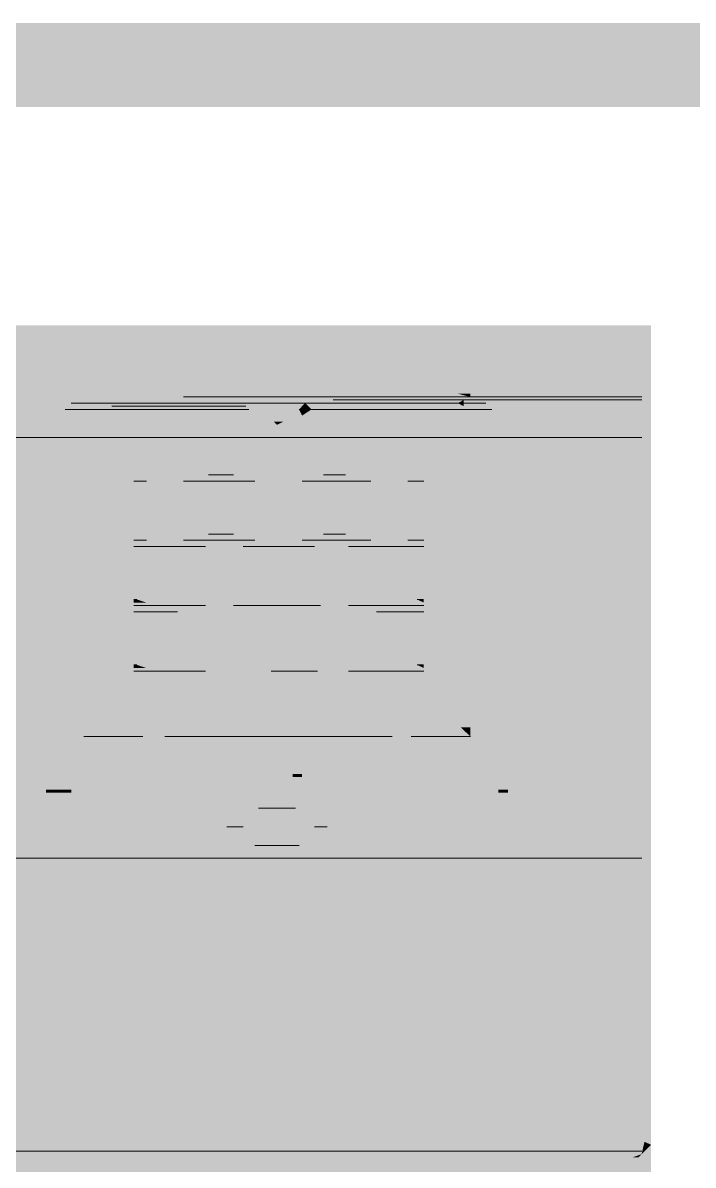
# Model space of a CAD drawing. Header units: inches. Extents: x 0.9 to 46, y 0.8 to 32.4.
# Drawn here: x 44.215 to 44.573, y 9.227 to 9.838 of the extents above; entities that cross this region are included whole.
import ezdxf

# ---------------------------------------------------------------- set-up
doc = ezdxf.new("R2010")
doc.units = ezdxf.units.IN
doc.header["$MEASUREMENT"] = 0
doc.layers.add('PDF_Geometry', color=7, linetype='Continuous')
doc.layers.add('PDF_Solid Fills', color=7, linetype='Continuous')

msp = doc.modelspace()

# ---------------------------------------------------------------- linework, layer by layer
at = {"layer": 'PDF_Geometry', "lineweight": 9}
for points in [[(44.24268, 9.63482), (44.24077, 9.63482), (44.30267, 9.63482)], [(44.24268, 9.63482), (44.31415, 9.63482), (44.30267, 9.63482)], [(44.25768, 9.63482), (44.29086, 9.63482)], [(44.25768, 9.63482), (44.29405, 9.63482), (44.29086, 9.63482)], [(44.26247, 9.63316), (44.28097, 9.63316)], [(44.26247, 9.63316), (44.28576, 9.63316), (44.28097, 9.63316)], [(44.26597, 9.63316), (44.27905, 9.63316)], [(44.26597, 9.63316), (44.28097, 9.63316), (44.27905, 9.63316)], [(44.28576, 9.63316), (44.27905, 9.63316), (44.33425, 9.63316)], [(44.28576, 9.63316), (44.33425, 9.63316)], [(44.29245, 9.63482), (44.29086, 9.63482), (44.32915, 9.63482)], [(44.29245, 9.63482), (44.32912, 9.63482)], [(44.30586, 9.63814), (44.30075, 9.63814), (44.32085, 9.63814)], [(44.30586, 9.63814), (44.32085, 9.63814)], [(44.31255, 9.63814), (44.54579, 9.63814)], [(44.31255, 9.63814), (44.54588, 9.63814)], [(44.31415, 9.63482), (44.33744, 9.63482)], [(44.31415, 9.63482), (44.33744, 9.63482)], [(44.31575, 9.63814), (44.38594, 9.63814)], [(44.31575, 9.63814), (44.39264, 9.63814), (44.38594, 9.63814)], [(44.32915, 9.63482), (44.36915, 9.63482)], [(44.32915, 9.63482), (44.37254, 9.63482), (44.36935, 9.63482)], [(44.36743, 9.63482), (44.36584, 9.63482), (44.38243, 9.63482)], [(44.36743, 9.63482), (44.38753, 9.63482), (44.38243, 9.63482)], [(44.36935, 9.63482), (44.41434, 9.63482)], [(44.36935, 9.63482), (44.41434, 9.63482)], [(44.38434, 9.63648), (44.38083, 9.63648), (44.40412, 9.63648)], [(44.38434, 9.63648), (44.40412, 9.63648)], [(44.39264, 9.63814), (44.38594, 9.63814), (44.39934, 9.63814)], [(44.38753, 9.63482), (44.46251, 9.63482)], [(44.38753, 9.63482), (44.46251, 9.63482)], [(44.40253, 9.63648), (44.54579, 9.63648)], [(44.40253, 9.63648), (44.54586, 9.63648)], [(44.40923, 9.63482), (44.44433, 9.63482)], [(44.40923, 9.63482), (44.44752, 9.63482), (44.44433, 9.63482)], [(44.23917, 9.63147), (44.23758, 9.63147), (44.25257, 9.63147)], [(44.23917, 9.63147), (44.25576, 9.63147), (44.25257, 9.63147)], [(44.24428, 9.63147), (44.24268, 9.63147), (44.27076, 9.63147)], [(44.24428, 9.63147), (44.27076, 9.63147)], [(44.25576, 9.63147), (44.28926, 9.63147)], [(44.25576, 9.63147), (44.29405, 9.63147), (44.28926, 9.63147)], [(44.26916, 9.63147), (44.27586, 9.63147), (44.27076, 9.63147)], [(44.27586, 9.63147), (44.27076, 9.63147), (44.33585, 9.63147)], [(44.27586, 9.63147), (44.33586, 9.63147)], [(44.36584, 9.63147), (44.36265, 9.63147), (44.46092, 9.63147)], [(44.36584, 9.63147), (44.46092, 9.63147)], [(44.40764, 9.63147), (44.44241, 9.63147)], [(44.40764, 9.63147), (44.44752, 9.63147), (44.44241, 9.63147)], [(44.44752, 9.63147), (44.4657, 9.63147)], [(44.44752, 9.63147), (44.4657, 9.63147)], [(44.20759, 9.61651), (44.49592, 9.61651)], [(44.20759, 9.61651), (44.49601, 9.61651)], [(44.47432, 9.61651), (44.54579, 9.61651)], [(44.47432, 9.61651), (44.54598, 9.61651)], [(44.32085, 9.5965), (44.31415, 9.5965), (44.32755, 9.5965)], [(44.38243, 9.5965), (44.37573, 9.5965), (44.38753, 9.5965)], [(44.27427, 9.59315), (44.28094, 9.59315)], [(44.27427, 9.59315), (44.28097, 9.59315)], [(44.30586, 9.59315), (44.30075, 9.59315), (44.33904, 9.59315)], [(44.30586, 9.59315), (44.33904, 9.59315)], [(44.36743, 9.59315), (44.36424, 9.59315), (44.40093, 9.59315)], [(44.36743, 9.59315), (44.40093, 9.59315)], [(44.42582, 9.59315), (44.42072, 9.59315), (44.42933, 9.59315)], [(44.42582, 9.59315), (44.42916, 9.59315)], [(44.27427, 9.5615), (44.28094, 9.5615)], [(44.27427, 9.5615), (44.28097, 9.5615)], [(44.30586, 9.5615), (44.30075, 9.5615), (44.33904, 9.5615)], [(44.30586, 9.5615), (44.33904, 9.5615)], [(44.32085, 9.56482), (44.31415, 9.56482), (44.32755, 9.56482)], [(44.36743, 9.5615), (44.36424, 9.5615), (44.40093, 9.5615)], [(44.36743, 9.5615), (44.40093, 9.5615)], [(44.38243, 9.56482), (44.37573, 9.56482), (44.38753, 9.56482)], [(44.42582, 9.5615), (44.42072, 9.5615), (44.42933, 9.5615)], [(44.42582, 9.5615), (44.42916, 9.5615)], [(44.27427, 9.55815), (44.30761, 9.55815)], [(44.27427, 9.55815), (44.31255, 9.55815), (44.30745, 9.55815)], [(44.33266, 9.55815), (44.34765, 9.55815)], [(44.33266, 9.55815), (44.34765, 9.55815)], [(44.34765, 9.55815), (44.35599, 9.55815)], [(44.34765, 9.55815), (44.35599, 9.55815)], [(44.35754, 9.55815), (44.35595, 9.55815), (44.36584, 9.55815)], [(44.35754, 9.55815), (44.37094, 9.55815), (44.36584, 9.55815)], [(44.38913, 9.55815), (44.42933, 9.55815)], [(44.38913, 9.55815), (44.42914, 9.55815)], [(44.27427, 9.52982), (44.27594, 9.52982)], [(44.42582, 9.52982), (44.42916, 9.52982)], [(44.27427, 9.5265), (44.30761, 9.5265)], [(44.27427, 9.5265), (44.31255, 9.5265), (44.30745, 9.5265)], [(44.27427, 9.52315), (44.29086, 9.52315)], [(44.27427, 9.52315), (44.29756, 9.52315), (44.29086, 9.52315)], [(44.32755, 9.5265), (44.34765, 9.5265)], [(44.32755, 9.5265), (44.34765, 9.5265)], [(44.34765, 9.5265), (44.35599, 9.5265)], [(44.34765, 9.5265), (44.35599, 9.5265)], [(44.35754, 9.5265), (44.35595, 9.5265), (44.37094, 9.5265)], [(44.35754, 9.5265), (44.37414, 9.5265), (44.37094, 9.5265)], [(44.38913, 9.5265), (44.42933, 9.5265)], [(44.38913, 9.5265), (44.42914, 9.5265)], [(44.40412, 9.52315), (44.41753, 9.52315)], [(44.40412, 9.52315), (44.42933, 9.52315), (44.41753, 9.52315)], [(44.27427, 9.49482), (44.27594, 9.49482)], [(44.42582, 9.49482), (44.42916, 9.49482)], [(44.27427, 9.4915), (44.30761, 9.4915)], [(44.27427, 9.4915), (44.31255, 9.4915), (44.30745, 9.4915)], [(44.34765, 9.4915), (44.35599, 9.4915)], [(44.34765, 9.4915), (44.35599, 9.4915)], [(44.35754, 9.4915), (44.35595, 9.4915), (44.36584, 9.4915)], [(44.35754, 9.4915), (44.37254, 9.4915), (44.36584, 9.4915)], [(44.38913, 9.4915), (44.42933, 9.4915)], [(44.38913, 9.4915), (44.42914, 9.4915)], [(44.24747, 9.4565), (44.27913, 9.4565)], [(44.24747, 9.4565), (44.27905, 9.4565)], [(44.29405, 9.4565), (44.29086, 9.4565), (44.31575, 9.4565)], [(44.29405, 9.4565), (44.32596, 9.4565), (44.31575, 9.4565)], [(44.32596, 9.4565), (44.37094, 9.4565)], [(44.32596, 9.4565), (44.37764, 9.4565), (44.37094, 9.4565)], [(44.37764, 9.4565), (44.41242, 9.4565)], [(44.37764, 9.4565), (44.41242, 9.4565)], [(44.43922, 9.4565), (44.42263, 9.4565), (44.45422, 9.4565)], [(44.43922, 9.4565), (44.45423, 9.4565)], [(44.34095, 9.41818), (44.35914, 9.41818)], [(44.34095, 9.41818), (44.36073, 9.41818), (44.35914, 9.41818)], [(44.33074, 9.40816), (44.32404, 9.40816), (44.33266, 9.40816)], [(44.37254, 9.40816), (44.37094, 9.40816), (44.37764, 9.40816)], [(44.33904, 9.39818), (44.36073, 9.39818)], [(44.33904, 9.39818), (44.36265, 9.39818), (44.36073, 9.39818)], [(44.05571, 9.39151), (44.49571, 9.39151)], [(44.05571, 9.39151), (44.49601, 9.39151)], [(44.4941, 9.39151), (44.49577, 9.39151)], [(44.49601, 9.39151), (44.546, 9.39151)], [(44.49601, 9.39151), (44.546, 9.39151)], [(44.04933, 9.23482), (44.54599, 9.23482)], [(44.04933, 9.23482), (44.54599, 9.23482)]]:
    msp.add_lwpolyline(points, close=True, dxfattribs=at)
at = {"layer": 'PDF_Solid Fills', "lineweight": 9, "transparency": 33554559}
for points in [[(42.05427, 9.83816), (42.05427, 9.79317), (46.01568, 9.83816)], [(42.05427, 9.79317), (46.01568, 9.83816), (46.01568, 9.79317)], [(43.54746, 9.67649), (43.55767, 9.6665), (44.55089, 9.67649)], [(43.55767, 9.6665), (44.55089, 9.67649), (44.541, 9.6665)], [(44.55089, 9.67649), (44.541, 9.6665), (44.55089, 9.22815)], [(44.541, 9.6665), (44.55089, 9.22815), (44.541, 9.22815)], [(44.24747, 9.63983), (44.24747, 9.63814), (44.25927, 9.63814)], [(44.24747, 9.63983), (44.25576, 9.63983), (44.25927, 9.63814)], [(44.29405, 9.63983), (44.28926, 9.63814), (44.33074, 9.63814)], [(44.30267, 9.64149), (44.29405, 9.63983), (44.32404, 9.63983)], [(44.29405, 9.63983), (44.32404, 9.63983), (44.33074, 9.63814)], [(44.30267, 9.64149), (44.31096, 9.64149), (44.32404, 9.63983)], [(44.37924, 9.63983), (44.37254, 9.63814), (44.41242, 9.63814)], [(44.39264, 9.64149), (44.37924, 9.63983), (44.40764, 9.63983)], [(44.37924, 9.63983), (44.40764, 9.63983), (44.41242, 9.63814)], [(44.39264, 9.64149), (44.39934, 9.64149), (44.40764, 9.63983)], [(44.44752, 9.63983), (44.44433, 9.63814), (44.45422, 9.63814)], [(44.44752, 9.63983), (44.45422, 9.63983), (44.45422, 9.63814)], [(44.24077, 9.63482), (44.23917, 9.63147), (44.29405, 9.63147)], [(44.24077, 9.63482), (44.30267, 9.63482), (44.29405, 9.63147)], [(44.24747, 9.63814), (44.24747, 9.63648), (44.26247, 9.63648)], [(44.24747, 9.63814), (44.25927, 9.63814), (44.26247, 9.63648)], [(44.24747, 9.63648), (44.24747, 9.63482), (44.26757, 9.63482)], [(44.24747, 9.63648), (44.26247, 9.63648), (44.26757, 9.63482)], [(44.28257, 9.63648), (44.27427, 9.63482), (44.33585, 9.63482)], [(44.28926, 9.63814), (44.28257, 9.63648), (44.33266, 9.63648)], [(44.28257, 9.63648), (44.33266, 9.63648), (44.33585, 9.63482)], [(44.28926, 9.63814), (44.33074, 9.63814), (44.33266, 9.63648)], [(44.31766, 9.63482), (44.32755, 9.63147), (44.34095, 9.63147)], [(44.31766, 9.63482), (44.33744, 9.63482), (44.34095, 9.63147)], [(44.36584, 9.63482), (44.36265, 9.63147), (44.36935, 9.63147)], [(44.36584, 9.63482), (44.38243, 9.63482), (44.36935, 9.63147)], [(44.36935, 9.63648), (44.36743, 9.63482), (44.42933, 9.63482)], [(44.37254, 9.63814), (44.36935, 9.63648), (44.41912, 9.63648)], [(44.36935, 9.63648), (44.41912, 9.63648), (44.42933, 9.63482)], [(44.37254, 9.63814), (44.41242, 9.63814), (44.41912, 9.63648)], [(44.39934, 9.63482), (44.40764, 9.63147), (44.46411, 9.63147)], [(44.39934, 9.63482), (44.46251, 9.63482), (44.46411, 9.63147)], [(44.43922, 9.63648), (44.43412, 9.63482), (44.45422, 9.63482)], [(44.44433, 9.63814), (44.43922, 9.63648), (44.45422, 9.63648)], [(44.43922, 9.63648), (44.45422, 9.63648), (44.45422, 9.63482)], [(44.44433, 9.63814), (44.45422, 9.63814), (44.45422, 9.63648)], [(44.23598, 9.62815), (44.22737, 9.62148), (44.23758, 9.62148)], [(44.23758, 9.63147), (44.23598, 9.62815), (44.25257, 9.62815)], [(44.23598, 9.62815), (44.24428, 9.62815), (44.23758, 9.62148)], [(44.23758, 9.63147), (44.25257, 9.63147), (44.25257, 9.62815)], [(44.24747, 9.62815), (44.24747, 9.46151), (44.25257, 9.46151)], [(44.24747, 9.62815), (44.25257, 9.62815), (44.25257, 9.46151)], [(44.25927, 9.63147), (44.26247, 9.62981), (44.28416, 9.62981)], [(44.25927, 9.63147), (44.28926, 9.63147), (44.28416, 9.62981)], [(44.26247, 9.62981), (44.28416, 9.62981), (44.27427, 9.62815)], [(44.32755, 9.63147), (44.33425, 9.62815), (44.34765, 9.62815)], [(44.32755, 9.63147), (44.34095, 9.63147), (44.34765, 9.62815)], [(44.33425, 9.62815), (44.33904, 9.62649), (44.35244, 9.62649)], [(44.33425, 9.62815), (44.34765, 9.62815), (44.35244, 9.62649)], [(44.35595, 9.62815), (44.35244, 9.62649), (44.36073, 9.62649)], [(44.36265, 9.63147), (44.35595, 9.62815), (44.36424, 9.62815)], [(44.35595, 9.62815), (44.36424, 9.62815), (44.36073, 9.62649)], [(44.36265, 9.63147), (44.36935, 9.63147), (44.36424, 9.62815)], [(44.41242, 9.63147), (44.41753, 9.62981), (44.43571, 9.62981)], [(44.41242, 9.63147), (44.44241, 9.63147), (44.43571, 9.62981)], [(44.41753, 9.62981), (44.43571, 9.62981), (44.42933, 9.62815)], [(44.44911, 9.63147), (44.44911, 9.62815), (44.46762, 9.62815)], [(44.44911, 9.63147), (44.4657, 9.63147), (44.46762, 9.62815)], [(44.44911, 9.62815), (44.44911, 9.46151), (44.45422, 9.46151)], [(44.44911, 9.62815), (44.45422, 9.62815), (44.45422, 9.46151)], [(44.45741, 9.62815), (44.4657, 9.62148), (44.47432, 9.62148)], [(44.45741, 9.62815), (44.46762, 9.62815), (44.47432, 9.62148)], [(44.20408, 9.62148), (44.20408, 9.61817), (44.23407, 9.61817)], [(44.20408, 9.62148), (44.23758, 9.62148), (44.23407, 9.61817)], [(44.33904, 9.62649), (44.34765, 9.62317), (44.35595, 9.62317)], [(44.33904, 9.62649), (44.36073, 9.62649), (44.35595, 9.62317)], [(44.34765, 9.62317), (44.34765, 9.59149), (44.35595, 9.59149)], [(44.34765, 9.62317), (44.35595, 9.62317), (44.35595, 9.59149)], [(44.4657, 9.62148), (44.46921, 9.61817), (44.4992, 9.61817)], [(44.4657, 9.62148), (44.4992, 9.62148), (44.4992, 9.61817)], [(44.20408, 9.61817), (44.20408, 9.61482), (44.23407, 9.61482)], [(44.20408, 9.61817), (44.23407, 9.61817), (44.23407, 9.61482)], [(44.22737, 9.61482), (44.22737, 9.42817), (44.23407, 9.42817)], [(44.22737, 9.61482), (44.23407, 9.61482), (44.23407, 9.42817)], [(44.46921, 9.61817), (44.46921, 9.61482), (44.4992, 9.61482)], [(44.46921, 9.61817), (44.4992, 9.61817), (44.4992, 9.61482)], [(44.46921, 9.61482), (44.46921, 9.42817), (44.47432, 9.42817)], [(44.46921, 9.61482), (44.47432, 9.61482), (44.47432, 9.42817)], [(44.4925, 9.61482), (44.4925, 9.39649), (44.4992, 9.39649)], [(44.4925, 9.61482), (44.4992, 9.61482), (44.4992, 9.39649)], [(44.31415, 9.5965), (44.30905, 9.59484), (44.33266, 9.59484)], [(44.31415, 9.5965), (44.32755, 9.5965), (44.33266, 9.59484)], [(44.37573, 9.5965), (44.36935, 9.59484), (44.39264, 9.59484)], [(44.37573, 9.5965), (44.38753, 9.5965), (44.39264, 9.59484)], [(44.27427, 9.59315), (44.27427, 9.59149), (44.28576, 9.59149)], [(44.27427, 9.59315), (44.28097, 9.59315), (44.28576, 9.59149)], [(44.27427, 9.59149), (44.27427, 9.58817), (44.30745, 9.58817)], [(44.27427, 9.59149), (44.31766, 9.59149), (44.30745, 9.58817)], [(44.30075, 9.59315), (44.29756, 9.59149), (44.31766, 9.59149)], [(44.30075, 9.59315), (44.32245, 9.59315), (44.31766, 9.59149)], [(44.30905, 9.59484), (44.30586, 9.59315), (44.33585, 9.59315)], [(44.30905, 9.59484), (44.33266, 9.59484), (44.33585, 9.59315)], [(44.32245, 9.59315), (44.32755, 9.59149), (44.34255, 9.59149)], [(44.32245, 9.59315), (44.33904, 9.59315), (44.34255, 9.59149)], [(44.32755, 9.59149), (44.33744, 9.58817), (44.34765, 9.58817)], [(44.32755, 9.59149), (44.34255, 9.59149), (44.34765, 9.58817)], [(44.34765, 9.59149), (44.34765, 9.58817), (44.35595, 9.58817)], [(44.34765, 9.59149), (44.35595, 9.59149), (44.35595, 9.58817)], [(44.36073, 9.59149), (44.35595, 9.58817), (44.36584, 9.58817)], [(44.36424, 9.59315), (44.36073, 9.59149), (44.37414, 9.59149)], [(44.36073, 9.59149), (44.37414, 9.59149), (44.36584, 9.58817)], [(44.36424, 9.59315), (44.37924, 9.59315), (44.37414, 9.59149)], [(44.36935, 9.59484), (44.36743, 9.59315), (44.39583, 9.59315)], [(44.36935, 9.59484), (44.39264, 9.59484), (44.39583, 9.59315)], [(44.37924, 9.59315), (44.38594, 9.59149), (44.40412, 9.59149)], [(44.37924, 9.59315), (44.40093, 9.59315), (44.40412, 9.59149)], [(44.38594, 9.59149), (44.39424, 9.58817), (44.42933, 9.58817)], [(44.38594, 9.59149), (44.42933, 9.59149), (44.42933, 9.58817)], [(44.42072, 9.59315), (44.41593, 9.59149), (44.42933, 9.59149)], [(44.42072, 9.59315), (44.42933, 9.59315), (44.42933, 9.59149)], [(44.27427, 9.58817), (44.28257, 9.58648), (44.29756, 9.58648)], [(44.27427, 9.58817), (44.30745, 9.58817), (44.29756, 9.58648)], [(44.33744, 9.58817), (44.34765, 9.57982), (44.35595, 9.57982)], [(44.33744, 9.58817), (44.36584, 9.58817), (44.35595, 9.57982)], [(44.39424, 9.58817), (44.40412, 9.58648), (44.41753, 9.58648)], [(44.39424, 9.58817), (44.42933, 9.58817), (44.41753, 9.58648)], [(44.34765, 9.57982), (44.34765, 9.55815), (44.35595, 9.55815)], [(44.34765, 9.57982), (44.35595, 9.57982), (44.35595, 9.55815)], [(44.27427, 9.5615), (44.27427, 9.55981), (44.28576, 9.55981)], [(44.27427, 9.5615), (44.28097, 9.5615), (44.28576, 9.55981)], [(44.27427, 9.55981), (44.27427, 9.55815), (44.29086, 9.55815)], [(44.27427, 9.55981), (44.28576, 9.55981), (44.29086, 9.55815)], [(44.29756, 9.55981), (44.29086, 9.55815), (44.31255, 9.55815)], [(44.30075, 9.5615), (44.29756, 9.55981), (44.31766, 9.55981)], [(44.29756, 9.55981), (44.31766, 9.55981), (44.31255, 9.55815)], [(44.30075, 9.5615), (44.32245, 9.5615), (44.31766, 9.55981)], [(44.30905, 9.56316), (44.30586, 9.5615), (44.33585, 9.5615)], [(44.31415, 9.56482), (44.30905, 9.56316), (44.33266, 9.56316)], [(44.30905, 9.56316), (44.33266, 9.56316), (44.33585, 9.5615)], [(44.31415, 9.56482), (44.32755, 9.56482), (44.33266, 9.56316)], [(44.32245, 9.5615), (44.32755, 9.55981), (44.34255, 9.55981)], [(44.32245, 9.5615), (44.33904, 9.5615), (44.34255, 9.55981)], [(44.32755, 9.55981), (44.33266, 9.55815), (44.34414, 9.55815)], [(44.32755, 9.55981), (44.34255, 9.55981), (44.34414, 9.55815)], [(44.36424, 9.5615), (44.35754, 9.55815), (44.37094, 9.55815)], [(44.36424, 9.5615), (44.37924, 9.5615), (44.37094, 9.55815)], [(44.36935, 9.56316), (44.36743, 9.5615), (44.39583, 9.5615)], [(44.37573, 9.56482), (44.36935, 9.56316), (44.39264, 9.56316)], [(44.36935, 9.56316), (44.39264, 9.56316), (44.39583, 9.5615)], [(44.37573, 9.56482), (44.38753, 9.56482), (44.39264, 9.56316)], [(44.37924, 9.5615), (44.38594, 9.55981), (44.40412, 9.55981)], [(44.37924, 9.5615), (44.40093, 9.5615), (44.40412, 9.55981)], [(44.38594, 9.55981), (44.38913, 9.55815), (44.41083, 9.55815)], [(44.38594, 9.55981), (44.40412, 9.55981), (44.41083, 9.55815)], [(44.41593, 9.55981), (44.41083, 9.55815), (44.42933, 9.55815)], [(44.42072, 9.5615), (44.41593, 9.55981), (44.42933, 9.55981)], [(44.41593, 9.55981), (44.42933, 9.55981), (44.42933, 9.55815)], [(44.42072, 9.5615), (44.42933, 9.5615), (44.42933, 9.55981)], [(44.27427, 9.55815), (44.28257, 9.55483), (44.29756, 9.55483)], [(44.27427, 9.55815), (44.30745, 9.55815), (44.29756, 9.55483)], [(44.28257, 9.55483), (44.29756, 9.55483), (44.29086, 9.55314)], [(44.33744, 9.55815), (44.34765, 9.54817), (44.35595, 9.54817)], [(44.33744, 9.55815), (44.36584, 9.55815), (44.35595, 9.54817)], [(44.39424, 9.55815), (44.40412, 9.55483), (44.41753, 9.55483)], [(44.39424, 9.55815), (44.42933, 9.55815), (44.41753, 9.55483)], [(44.40412, 9.55483), (44.41753, 9.55483), (44.41083, 9.55314)], [(44.34765, 9.54817), (44.34765, 9.5265), (44.35595, 9.5265)], [(44.34765, 9.54817), (44.35595, 9.54817), (44.35595, 9.5265)], [(44.27427, 9.52982), (44.27427, 9.52816), (44.28097, 9.52816)], [(44.27427, 9.52982), (44.27586, 9.52982), (44.28097, 9.52816)], [(44.30586, 9.52982), (44.29756, 9.52816), (44.34255, 9.52816)], [(44.30905, 9.53148), (44.30586, 9.52982), (44.33585, 9.52982)], [(44.30586, 9.52982), (44.33585, 9.52982), (44.34255, 9.52816)], [(44.31415, 9.53317), (44.30905, 9.53148), (44.33266, 9.53148)], [(44.30905, 9.53148), (44.33266, 9.53148), (44.33585, 9.52982)], [(44.32085, 9.53483), (44.31415, 9.53317), (44.32755, 9.53317)], [(44.31415, 9.53317), (44.32755, 9.53317), (44.33266, 9.53148)], [(44.36743, 9.52982), (44.36073, 9.52816), (44.40412, 9.52816)], [(44.36935, 9.53148), (44.36743, 9.52982), (44.39583, 9.52982)], [(44.36743, 9.52982), (44.39583, 9.52982), (44.40412, 9.52816)], [(44.37573, 9.53317), (44.36935, 9.53148), (44.39264, 9.53148)], [(44.36935, 9.53148), (44.39264, 9.53148), (44.39583, 9.52982)], [(44.38243, 9.53483), (44.37573, 9.53317), (44.38753, 9.53317)], [(44.37573, 9.53317), (44.38753, 9.53317), (44.39264, 9.53148)], [(44.42582, 9.52982), (44.42072, 9.52816), (44.42933, 9.52816)], [(44.42582, 9.52982), (44.42933, 9.52982), (44.42933, 9.52816)], [(44.27427, 9.52816), (44.27427, 9.5265), (44.28576, 9.5265)], [(44.27427, 9.52816), (44.28097, 9.52816), (44.28576, 9.5265)], [(44.27427, 9.5265), (44.27427, 9.52315), (44.29756, 9.52315)], [(44.27427, 9.5265), (44.30745, 9.5265), (44.29756, 9.52315)], [(44.29756, 9.52816), (44.29086, 9.5265), (44.31255, 9.5265)], [(44.29756, 9.52816), (44.31766, 9.52816), (44.31255, 9.5265)], [(44.32245, 9.52816), (44.32755, 9.5265), (44.34414, 9.5265)], [(44.32245, 9.52816), (44.34255, 9.52816), (44.34414, 9.5265)], [(44.33266, 9.5265), (44.33744, 9.52481), (44.36584, 9.52481)], [(44.33266, 9.5265), (44.37094, 9.5265), (44.36584, 9.52481)], [(44.33744, 9.52481), (44.34765, 9.51482), (44.35595, 9.51482)], [(44.33744, 9.52481), (44.36584, 9.52481), (44.35595, 9.51482)], [(44.36073, 9.52816), (44.35754, 9.5265), (44.37414, 9.5265)], [(44.36073, 9.52816), (44.37924, 9.52816), (44.37414, 9.5265)], [(44.38594, 9.52816), (44.38913, 9.5265), (44.41083, 9.5265)], [(44.38594, 9.52816), (44.40412, 9.52816), (44.41083, 9.5265)], [(44.39424, 9.5265), (44.40412, 9.52315), (44.42933, 9.52315)], [(44.39424, 9.5265), (44.42933, 9.5265), (44.42933, 9.52315)], [(44.42072, 9.52816), (44.41593, 9.5265), (44.42933, 9.5265)], [(44.42072, 9.52816), (44.42933, 9.52816), (44.42933, 9.5265)], [(44.34765, 9.51482), (44.34765, 9.4915), (44.35595, 9.4915)], [(44.34765, 9.51482), (44.35595, 9.51482), (44.35595, 9.4915)], [(44.32085, 9.49983), (44.31415, 9.49817), (44.32755, 9.49817)], [(44.38243, 9.49983), (44.37573, 9.49817), (44.38753, 9.49817)], [(44.27427, 9.49482), (44.27427, 9.49316), (44.28097, 9.49316)], [(44.27427, 9.49482), (44.27586, 9.49482), (44.28097, 9.49316)], [(44.27427, 9.49316), (44.27427, 9.4915), (44.28576, 9.4915)], [(44.27427, 9.49316), (44.28097, 9.49316), (44.28576, 9.4915)], [(44.29756, 9.49316), (44.29086, 9.4915), (44.31255, 9.4915)], [(44.30586, 9.49482), (44.29756, 9.49316), (44.34255, 9.49316)], [(44.29756, 9.49316), (44.31766, 9.49316), (44.31255, 9.4915)], [(44.30905, 9.49651), (44.30586, 9.49482), (44.33585, 9.49482)], [(44.30586, 9.49482), (44.33585, 9.49482), (44.34255, 9.49316)], [(44.31415, 9.49817), (44.30905, 9.49651), (44.33266, 9.49651)], [(44.30905, 9.49651), (44.33266, 9.49651), (44.33585, 9.49482)], [(44.31415, 9.49817), (44.32755, 9.49817), (44.33266, 9.49651)], [(44.32245, 9.49316), (44.33744, 9.4915), (44.34765, 9.4915)], [(44.32245, 9.49316), (44.34255, 9.49316), (44.34765, 9.4915)], [(44.36073, 9.49316), (44.35754, 9.4915), (44.37254, 9.4915)], [(44.36743, 9.49482), (44.36073, 9.49316), (44.40412, 9.49316)], [(44.36073, 9.49316), (44.37924, 9.49316), (44.37254, 9.4915)], [(44.36935, 9.49651), (44.36743, 9.49482), (44.39583, 9.49482)], [(44.36743, 9.49482), (44.39583, 9.49482), (44.40412, 9.49316)], [(44.37573, 9.49817), (44.36935, 9.49651), (44.39264, 9.49651)], [(44.36935, 9.49651), (44.39264, 9.49651), (44.39583, 9.49482)], [(44.37573, 9.49817), (44.38753, 9.49817), (44.39264, 9.49651)], [(44.38594, 9.49316), (44.38913, 9.4915), (44.41083, 9.4915)], [(44.38594, 9.49316), (44.40412, 9.49316), (44.41083, 9.4915)], [(44.42072, 9.49316), (44.41593, 9.4915), (44.42933, 9.4915)], [(44.42582, 9.49482), (44.42072, 9.49316), (44.42933, 9.49316)], [(44.42072, 9.49316), (44.42933, 9.49316), (44.42933, 9.4915)], [(44.42582, 9.49482), (44.42933, 9.49482), (44.42933, 9.49316)], [(44.27427, 9.4915), (44.28257, 9.48984), (44.29756, 9.48984)], [(44.27427, 9.4915), (44.30745, 9.4915), (44.29756, 9.48984)], [(44.28257, 9.48984), (44.29756, 9.48984), (44.29086, 9.48815)], [(44.33744, 9.4915), (44.34765, 9.47982), (44.35595, 9.47982)], [(44.33744, 9.4915), (44.36584, 9.4915), (44.35595, 9.47982)], [(44.39424, 9.4915), (44.40412, 9.48984), (44.41753, 9.48984)], [(44.39424, 9.4915), (44.42933, 9.4915), (44.41753, 9.48984)], [(44.40412, 9.48984), (44.41753, 9.48984), (44.41083, 9.48815)], [(44.34765, 9.47982), (44.34765, 9.45982), (44.35595, 9.45982)], [(44.34765, 9.47982), (44.35595, 9.47982), (44.35595, 9.45982)], [(44.31575, 9.46317), (44.31096, 9.46151), (44.33744, 9.46151)], [(44.31575, 9.46317), (44.32596, 9.46317), (44.33744, 9.46151)], [(44.37764, 9.46317), (44.36743, 9.46151), (44.39072, 9.46151)], [(44.37764, 9.46317), (44.38753, 9.46317), (44.39072, 9.46151)], [(44.24747, 9.46151), (44.24747, 9.4565), (44.26757, 9.4565)], [(44.24747, 9.46151), (44.25257, 9.46151), (44.26757, 9.4565)], [(44.24747, 9.4565), (44.24747, 9.45315), (44.30267, 9.45315)], [(44.24747, 9.4565), (44.31575, 9.4565), (44.30267, 9.45315)], [(44.30267, 9.45982), (44.29405, 9.4565), (44.34765, 9.4565)], [(44.31096, 9.46151), (44.30267, 9.45982), (44.34255, 9.45982)], [(44.30267, 9.45982), (44.34255, 9.45982), (44.34765, 9.4565)], [(44.31096, 9.46151), (44.33744, 9.46151), (44.34255, 9.45982)], [(44.33266, 9.4565), (44.34095, 9.45484), (44.36265, 9.45484)], [(44.33266, 9.4565), (44.37094, 9.4565), (44.36265, 9.45484)], [(44.34765, 9.45982), (44.34765, 9.4565), (44.35595, 9.4565)], [(44.34765, 9.45982), (44.35595, 9.45982), (44.35595, 9.4565)], [(44.36265, 9.45982), (44.35595, 9.4565), (44.40923, 9.4565)], [(44.36743, 9.46151), (44.36265, 9.45982), (44.39934, 9.45982)], [(44.36265, 9.45982), (44.39934, 9.45982), (44.40923, 9.4565)], [(44.36743, 9.46151), (44.39072, 9.46151), (44.39934, 9.45982)], [(44.38753, 9.4565), (44.39934, 9.45315), (44.45422, 9.45315)], [(44.38753, 9.4565), (44.45422, 9.4565), (44.45422, 9.45315)], [(44.44911, 9.46151), (44.43922, 9.4565), (44.45422, 9.4565)], [(44.44911, 9.46151), (44.45422, 9.46151), (44.45422, 9.4565)], [(44.24747, 9.45315), (44.23407, 9.42817), (44.24077, 9.42817)], [(44.24747, 9.45315), (44.25576, 9.45315), (44.24077, 9.42817)], [(44.25576, 9.45315), (44.26406, 9.44983), (44.29086, 9.44983)], [(44.25576, 9.45315), (44.30267, 9.45315), (44.29086, 9.44983)], [(44.26406, 9.44983), (44.29086, 9.44983), (44.27905, 9.44817)], [(44.34095, 9.45484), (44.34574, 9.44817), (44.35595, 9.44817)], [(44.34095, 9.45484), (44.36265, 9.45484), (44.35595, 9.44817)], [(44.39934, 9.45315), (44.41083, 9.44983), (44.43412, 9.44983)], [(44.39934, 9.45315), (44.44752, 9.45315), (44.43412, 9.44983)], [(44.41083, 9.44983), (44.43412, 9.44983), (44.42263, 9.44817)], [(44.44752, 9.45315), (44.46092, 9.42817), (44.46921, 9.42817)], [(44.44752, 9.45315), (44.45422, 9.45315), (44.46921, 9.42817)], [(44.34574, 9.44817), (44.33904, 9.4365), (44.34414, 9.4365)], [(44.34574, 9.44817), (44.35244, 9.44817), (44.34414, 9.4365)], [(44.35244, 9.44817), (44.35914, 9.4365), (44.36424, 9.4365)], [(44.35244, 9.44817), (44.35595, 9.44817), (44.36424, 9.4365)], [(44.33904, 9.4365), (44.33425, 9.42817), (44.34095, 9.42817)], [(44.33904, 9.4365), (44.34414, 9.4365), (44.34095, 9.42817)], [(44.35914, 9.4365), (44.35914, 9.43484), (44.36424, 9.43484)], [(44.35914, 9.4365), (44.36424, 9.4365), (44.36424, 9.43484)], [(44.35914, 9.43484), (44.36073, 9.42817), (44.36743, 9.42817)], [(44.35914, 9.43484), (44.36424, 9.43484), (44.36743, 9.42817)], [(44.22737, 9.42817), (44.22737, 9.42648), (44.23407, 9.42648)], [(44.22737, 9.42817), (44.23407, 9.42817), (44.23407, 9.42648)], [(44.22737, 9.42648), (44.22737, 9.42316), (44.23917, 9.42316)], [(44.22737, 9.42648), (44.24077, 9.42648), (44.23917, 9.42316)], [(44.23407, 9.42817), (44.23407, 9.42648), (44.24077, 9.42648)], [(44.23407, 9.42817), (44.24077, 9.42817), (44.24077, 9.42648)], [(44.33425, 9.42817), (44.28576, 9.42482), (44.34414, 9.42482)], [(44.33425, 9.42817), (44.34095, 9.42817), (44.34414, 9.42482)], [(44.36073, 9.42817), (44.35914, 9.42482), (44.41753, 9.42482)], [(44.36073, 9.42817), (44.36743, 9.42817), (44.41753, 9.42482)], [(44.46092, 9.42817), (44.46251, 9.42648), (44.46921, 9.42648)], [(44.46092, 9.42817), (44.46921, 9.42817), (44.46921, 9.42648)], [(44.46251, 9.42648), (44.46411, 9.42316), (44.47432, 9.42316)], [(44.46251, 9.42648), (44.47432, 9.42648), (44.47432, 9.42316)], [(44.46921, 9.42817), (44.46921, 9.42648), (44.47432, 9.42648)], [(44.46921, 9.42817), (44.47432, 9.42817), (44.47432, 9.42648)], [(44.22737, 9.42316), (44.22737, 9.4215), (44.23758, 9.4215)], [(44.22737, 9.42316), (44.23917, 9.42316), (44.23758, 9.4215)], [(44.22737, 9.4215), (44.22737, 9.41818), (44.28257, 9.41818)], [(44.22737, 9.4215), (44.30745, 9.4215), (44.28257, 9.41818)], [(44.26916, 9.42316), (44.23758, 9.4215), (44.30745, 9.4215)], [(44.28576, 9.42482), (44.26916, 9.42316), (44.35244, 9.42316)], [(44.26916, 9.42316), (44.33266, 9.42316), (44.30745, 9.4215)], [(44.28576, 9.42482), (44.34414, 9.42482), (44.35244, 9.42316)], [(44.33266, 9.42316), (44.34095, 9.41818), (44.36073, 9.41818)], [(44.33266, 9.42316), (44.36935, 9.42316), (44.36073, 9.41818)], [(44.35914, 9.42482), (44.35244, 9.42316), (44.43252, 9.42316)], [(44.35914, 9.42482), (44.41753, 9.42482), (44.43252, 9.42316)], [(44.36935, 9.42316), (44.39424, 9.4215), (44.4657, 9.4215)], [(44.36935, 9.42316), (44.43252, 9.42316), (44.4657, 9.4215)], [(44.39424, 9.4215), (44.41912, 9.41818), (44.47432, 9.41818)], [(44.39424, 9.4215), (44.47432, 9.4215), (44.47432, 9.41818)], [(44.46411, 9.42316), (44.4657, 9.4215), (44.47432, 9.4215)], [(44.46411, 9.42316), (44.47432, 9.42316), (44.47432, 9.4215)], [(44.22737, 9.41818), (44.22928, 9.41483), (44.24587, 9.41483)], [(44.22737, 9.41818), (44.28257, 9.41818), (44.24587, 9.41483)], [(44.22928, 9.41483), (44.24587, 9.41483), (44.23247, 9.41317)], [(44.33074, 9.41317), (44.27905, 9.4065), (44.34255, 9.4065)], [(44.34574, 9.41818), (44.35914, 9.41818), (44.35244, 9.41649)], [(44.37094, 9.41317), (44.36424, 9.4065), (44.42263, 9.4065)], [(44.41912, 9.41818), (44.45741, 9.41483), (44.47432, 9.41483)], [(44.41912, 9.41818), (44.47432, 9.41818), (44.47432, 9.41483)], [(44.45741, 9.41483), (44.47432, 9.41483), (44.46921, 9.41317)], [(44.26247, 9.40315), (44.21907, 9.39818), (44.27586, 9.39818)], [(44.27076, 9.40484), (44.26247, 9.40315), (44.32085, 9.40315)], [(44.26247, 9.40315), (44.32085, 9.40315), (44.27586, 9.39818)], [(44.27905, 9.4065), (44.27076, 9.40484), (44.34765, 9.40484)], [(44.27076, 9.40484), (44.32915, 9.40484), (44.32085, 9.40315)], [(44.27905, 9.4065), (44.34255, 9.4065), (44.34765, 9.40484)], [(44.32915, 9.40484), (44.33266, 9.40315), (44.35244, 9.40315)], [(44.32915, 9.40484), (44.34765, 9.40484), (44.35244, 9.40315)], [(44.33266, 9.40315), (44.33904, 9.39818), (44.36265, 9.39818)], [(44.33266, 9.40315), (44.37094, 9.40315), (44.36265, 9.39818)], [(44.35754, 9.40484), (44.35244, 9.40315), (44.37094, 9.40315)], [(44.36424, 9.4065), (44.35754, 9.40484), (44.43093, 9.40484)], [(44.35754, 9.40484), (44.37254, 9.40484), (44.37094, 9.40315)], [(44.36424, 9.4065), (44.42263, 9.4065), (44.43093, 9.40484)], [(44.37254, 9.40484), (44.43571, 9.39649), (44.4925, 9.39649)], [(44.37254, 9.40484), (44.43093, 9.40484), (44.4925, 9.39649)], [(44.20408, 9.39649), (44.20408, 9.39483), (44.25768, 9.39483)], [(44.20408, 9.39649), (44.26757, 9.39649), (44.25768, 9.39483)], [(44.20408, 9.39483), (44.25768, 9.39483), (44.20408, 9.38816)], [(44.21907, 9.39818), (44.21078, 9.39649), (44.26757, 9.39649)], [(44.21907, 9.39818), (44.27586, 9.39818), (44.26757, 9.39649)], [(44.34414, 9.39818), (44.34765, 9.39649), (44.35595, 9.39649)], [(44.34414, 9.39818), (44.36073, 9.39818), (44.35595, 9.39649)], [(44.34765, 9.39649), (44.35595, 9.39649), (44.35244, 9.39483)], [(44.43571, 9.39649), (44.44592, 9.39483), (44.4992, 9.39483)], [(44.43571, 9.39649), (44.4992, 9.39649), (44.4992, 9.39483)], [(44.44592, 9.39483), (44.4992, 9.39483), (44.4992, 9.38816)], [(44.26597, 9.34317), (44.1224, 9.3515), (44.1224, 9.36148)], [(44.26406, 9.33315), (44.26597, 9.34317), (44.1224, 9.3515)], [(44.38913, 9.30482), (44.26406, 9.33315), (44.26597, 9.34317)], [(44.38594, 9.29649), (44.38913, 9.30482), (44.26406, 9.33315)], [(44.32915, 9.30983), (44.32245, 9.30817), (44.33425, 9.30817)], [(44.31766, 9.30316), (44.31255, 9.29815), (44.33585, 9.29815)], [(44.32245, 9.30817), (44.31766, 9.30316), (44.33585, 9.30316)], [(44.31766, 9.30316), (44.33585, 9.30316), (44.33585, 9.29815)], [(44.32245, 9.30817), (44.33425, 9.30817), (44.33585, 9.30316)], [(44.54738, 9.23983), (44.38594, 9.29649), (44.38913, 9.30482)], [(44.31255, 9.29815), (44.31255, 9.29649), (44.32245, 9.29649)], [(44.31255, 9.29815), (44.32245, 9.29815), (44.32245, 9.29649)], [(44.32245, 9.29815), (44.32596, 9.29649), (44.33425, 9.29649)], [(44.32245, 9.29815), (44.33585, 9.29815), (44.33425, 9.29649)], [(44.31255, 9.29649), (44.27905, 9.26149), (44.29405, 9.26149)], [(44.31255, 9.29649), (44.32245, 9.29649), (44.29405, 9.26149)], [(44.32596, 9.29152), (44.32245, 9.28485), (44.33266, 9.28485)], [(44.32596, 9.29649), (44.32596, 9.29152), (44.33425, 9.29152)], [(44.32596, 9.29649), (44.33425, 9.29649), (44.33425, 9.29152)], [(44.32596, 9.29152), (44.33425, 9.29152), (44.33266, 9.28485)], [(44.54419, 9.2315), (44.54738, 9.23983), (44.38594, 9.29649)], [(44.32245, 9.28485), (44.31096, 9.26315), (44.32596, 9.26315)], [(44.32245, 9.28485), (44.33266, 9.28485), (44.32596, 9.26315)], [(44.27905, 9.26149), (44.26916, 9.25316), (44.28767, 9.25316)], [(44.27905, 9.26149), (44.29405, 9.26149), (44.28767, 9.25316)], [(44.31096, 9.26315), (44.28257, 9.2115), (44.29405, 9.2115)], [(44.31096, 9.26315), (44.32596, 9.26315), (44.29405, 9.2115)], [(44.26916, 9.25316), (44.25098, 9.23482), (44.26597, 9.23482)], [(44.26916, 9.25316), (44.28767, 9.25316), (44.26597, 9.23482)], [(44.55089, 9.07318), (44.541, 9.2315), (44.55089, 9.23817)], [(44.54579, 9.23316), (44.54738, 9.23983), (44.55089, 9.23817)], [(44.25098, 9.23482), (44.22258, 9.21982), (44.24747, 9.21982)], [(44.25098, 9.23482), (44.26597, 9.23482), (44.24747, 9.21982)], [(44.54579, 9.23316), (44.541, 9.2315), (44.54419, 9.2315)], [(44.541, 9.07318), (44.55089, 9.07318), (44.541, 9.2315)]]:
    msp.add_solid(points, dxfattribs=at)
at = {"layer": 'PDF_Solid Fills', "color": 251, "lineweight": 9, "true_color": 0x4d4d4d, "transparency": 33554559}
for points in [[(43.55256, 9.67148), (43.55256, 9.63814), (44.54579, 9.63814)], [(43.55256, 9.67148), (44.54579, 9.67148), (44.54579, 9.63814)], [(43.79249, 9.63814), (43.79919, 9.63648), (44.29916, 9.63648)], [(43.79249, 9.63814), (44.30586, 9.63814), (44.29916, 9.63648)], [(43.79919, 9.63648), (43.8043, 9.63482), (44.29405, 9.63482)], [(43.79919, 9.63648), (44.29916, 9.63648), (44.29405, 9.63482)], [(43.84769, 9.63482), (43.84769, 9.63147), (44.25098, 9.63147)], [(43.84769, 9.63482), (44.25098, 9.63482), (44.25098, 9.63147)], [(44.25927, 9.63482), (44.26247, 9.63316), (44.28576, 9.63316)], [(44.25927, 9.63482), (44.29086, 9.63482), (44.28576, 9.63316)], [(44.26757, 9.63316), (44.26916, 9.63147), (44.27586, 9.63147)], [(44.26757, 9.63316), (44.27905, 9.63316), (44.27586, 9.63147)], [(44.32085, 9.63814), (44.32245, 9.63648), (44.38083, 9.63648)], [(44.32085, 9.63814), (44.38594, 9.63814), (44.38083, 9.63648)], [(44.32245, 9.63648), (44.32915, 9.63482), (44.37254, 9.63482)], [(44.32245, 9.63648), (44.38083, 9.63648), (44.37254, 9.63482)], [(44.32915, 9.63482), (44.33744, 9.63147), (44.36265, 9.63147)], [(44.32915, 9.63482), (44.36935, 9.63482), (44.36265, 9.63147)], [(44.39264, 9.63814), (44.40253, 9.63648), (44.54579, 9.63648)], [(44.39264, 9.63814), (44.54579, 9.63814), (44.54579, 9.63648)], [(44.40764, 9.63648), (44.40923, 9.63482), (44.44752, 9.63482)], [(44.40764, 9.63648), (44.45071, 9.63648), (44.44752, 9.63482)], [(44.41434, 9.63482), (44.42422, 9.63316), (44.43763, 9.63316)], [(44.41434, 9.63482), (44.44433, 9.63482), (44.43763, 9.63316)], [(44.42422, 9.63316), (44.43763, 9.63316), (44.42742, 9.63147)], [(44.45071, 9.63648), (44.45071, 9.63482), (44.54579, 9.63482)], [(44.45071, 9.63648), (44.54579, 9.63648), (44.54579, 9.63482)], [(44.45071, 9.63482), (44.45071, 9.63147), (44.54579, 9.63147)], [(44.45071, 9.63482), (44.54579, 9.63482), (44.54579, 9.63147)], [(43.85407, 9.63147), (43.85918, 9.62815), (44.23917, 9.62815)], [(43.85407, 9.63147), (44.24428, 9.63147), (44.23917, 9.62815)], [(44.07741, 9.62815), (44.07933, 9.62649), (44.23917, 9.62649)], [(44.07741, 9.62815), (44.23917, 9.62815), (44.23917, 9.62649)], [(44.33744, 9.63147), (44.33904, 9.62981), (44.36265, 9.62981)], [(44.33744, 9.63147), (44.36265, 9.63147), (44.36265, 9.62981)], [(44.33904, 9.62981), (44.34925, 9.62483), (44.35403, 9.62483)], [(44.33904, 9.62981), (44.36265, 9.62981), (44.35403, 9.62483)], [(44.45932, 9.63147), (44.47432, 9.61651), (44.54579, 9.61651)], [(44.45932, 9.63147), (44.54579, 9.63147), (44.54579, 9.61651)], [(44.07933, 9.62649), (44.09241, 9.62483), (44.23598, 9.62483)], [(44.07933, 9.62649), (44.23917, 9.62649), (44.23598, 9.62483)], [(44.09241, 9.62483), (44.10102, 9.62148), (44.23407, 9.62148)], [(44.09241, 9.62483), (44.23598, 9.62483), (44.23407, 9.62148)], [(44.10102, 9.62148), (44.10262, 9.61817), (44.23088, 9.61817)], [(44.10102, 9.62148), (44.23407, 9.62148), (44.23088, 9.61817)], [(44.34925, 9.62483), (44.35403, 9.62483), (44.35084, 9.62317)], [(44.49601, 9.61651), (44.49601, 9.39151), (44.54579, 9.39151)], [(44.49601, 9.61651), (44.54579, 9.61651), (44.54579, 9.39151)], [(44.32404, 9.40816), (44.29597, 9.40484), (44.33744, 9.40484)], [(44.32404, 9.40816), (44.33266, 9.40816), (44.33744, 9.40484)], [(44.37094, 9.40816), (44.36584, 9.40484), (44.40572, 9.40484)], [(44.37094, 9.40816), (44.37764, 9.40816), (44.40572, 9.40484)], [(44.27427, 9.40149), (44.26406, 9.39983), (44.35244, 9.39983)], [(44.29597, 9.40484), (44.27427, 9.40149), (44.34414, 9.40149)], [(44.27427, 9.40149), (44.34414, 9.40149), (44.35244, 9.39983)], [(44.29597, 9.40484), (44.33744, 9.40484), (44.34414, 9.40149)], [(44.35914, 9.40149), (44.35244, 9.39983), (44.43571, 9.39983)], [(44.36584, 9.40484), (44.35914, 9.40149), (44.42582, 9.40149)], [(44.35914, 9.40149), (44.42582, 9.40149), (44.43571, 9.39983)], [(44.36584, 9.40484), (44.40572, 9.40484), (44.42582, 9.40149)], [(44.26406, 9.39983), (44.20759, 9.39317), (44.48931, 9.39317)], [(44.26406, 9.39983), (44.43571, 9.39983), (44.48931, 9.39317)], [(44.05571, 9.39151), (44.05093, 9.3865), (44.54579, 9.3865)], [(44.05571, 9.39317), (44.05571, 9.39151), (44.4941, 9.39151)], [(44.05571, 9.39317), (44.48931, 9.39317), (44.4941, 9.39151)], [(44.05571, 9.39151), (44.54579, 9.39151), (44.54579, 9.3865)], [(43.55256, 9.3865), (43.55256, 9.35983), (44.54579, 9.35983)], [(43.55256, 9.3865), (44.54579, 9.3865), (44.54579, 9.35983)], [(44.05412, 9.35983), (44.1224, 9.35651), (44.54579, 9.35651)], [(44.05412, 9.35983), (44.54579, 9.35983), (44.54579, 9.35651)], [(44.1224, 9.35651), (44.26597, 9.33816), (44.54579, 9.33816)], [(44.1224, 9.35651), (44.54579, 9.35651), (44.54579, 9.33816)], [(44.26597, 9.33816), (44.38753, 9.29984), (44.54579, 9.29984)], [(44.26597, 9.33816), (44.54579, 9.33816), (44.54579, 9.29984)], [(44.38753, 9.29984), (44.54579, 9.29984), (44.54579, 9.23482)]]:
    msp.add_solid(points, dxfattribs=at)
at = {"layer": 'PDF_Solid Fills', "color": 9, "lineweight": 9, "true_color": 0xc0c0c0, "transparency": 33554559}
for points in [[(44.25098, 9.63482), (44.25098, 9.63316), (44.26597, 9.63316)], [(44.25098, 9.63482), (44.25768, 9.63482), (44.26597, 9.63316)], [(44.25098, 9.63316), (44.25098, 9.63147), (44.26916, 9.63147)], [(44.25098, 9.63316), (44.26597, 9.63316), (44.26916, 9.63147)], [(44.27905, 9.63316), (44.27586, 9.63147), (44.33585, 9.63147)], [(44.27905, 9.63316), (44.33425, 9.63316), (44.33585, 9.63147)], [(44.29086, 9.63482), (44.28576, 9.63316), (44.33074, 9.63316)], [(44.29086, 9.63482), (44.32915, 9.63482), (44.33074, 9.63316)], [(44.29916, 9.63648), (44.29245, 9.63482), (44.32915, 9.63482)], [(44.30075, 9.63814), (44.29916, 9.63648), (44.32245, 9.63648)], [(44.29916, 9.63648), (44.32245, 9.63648), (44.32915, 9.63482)], [(44.30075, 9.63814), (44.32085, 9.63814), (44.32245, 9.63648)], [(44.36935, 9.63482), (44.36584, 9.63316), (44.42422, 9.63316)], [(44.36584, 9.63316), (44.36584, 9.63147), (44.42742, 9.63147)], [(44.36584, 9.63316), (44.42422, 9.63316), (44.42742, 9.63147)], [(44.38083, 9.63648), (44.36935, 9.63482), (44.41242, 9.63482)], [(44.36935, 9.63482), (44.41434, 9.63482), (44.42422, 9.63316)], [(44.38083, 9.63648), (44.40412, 9.63648), (44.41242, 9.63482)], [(44.38594, 9.63814), (44.38434, 9.63648), (44.40253, 9.63648)], [(44.38594, 9.63814), (44.39934, 9.63814), (44.40253, 9.63648)], [(44.43763, 9.63316), (44.42742, 9.63147), (44.45071, 9.63147)], [(44.44752, 9.63482), (44.43763, 9.63316), (44.45071, 9.63316)], [(44.43763, 9.63316), (44.45071, 9.63316), (44.45071, 9.63147)], [(44.45071, 9.63648), (44.44752, 9.63482), (44.45071, 9.63482)], [(44.44752, 9.63482), (44.45071, 9.63482), (44.45071, 9.63316)], [(44.24268, 9.62981), (44.23598, 9.62483), (44.34925, 9.62483)], [(44.24268, 9.63147), (44.24268, 9.62981), (44.33904, 9.62981)], [(44.24268, 9.63147), (44.33585, 9.63147), (44.33904, 9.62981)], [(44.24268, 9.62981), (44.33904, 9.62981), (44.34925, 9.62483)], [(44.36265, 9.63147), (44.35403, 9.62483), (44.46762, 9.62483)], [(44.36265, 9.63147), (44.46092, 9.63147), (44.46762, 9.62483)], [(44.23407, 9.62317), (44.23088, 9.61817), (44.47432, 9.61817)], [(44.23598, 9.62483), (44.23407, 9.62317), (44.35084, 9.62317)], [(44.23407, 9.62317), (44.46921, 9.62317), (44.47432, 9.61817)], [(44.23598, 9.62483), (44.34925, 9.62483), (44.35084, 9.62317)], [(44.35403, 9.62483), (44.35084, 9.62317), (44.46921, 9.62317)], [(44.35403, 9.62483), (44.46762, 9.62483), (44.46921, 9.62317)], [(44.20759, 9.61817), (44.20759, 9.61651), (44.47432, 9.61651)], [(44.20759, 9.61817), (44.47432, 9.61817), (44.47432, 9.61651)], [(44.20759, 9.61651), (44.20759, 9.40816), (44.49601, 9.40816)], [(44.20759, 9.61651), (44.49601, 9.61651), (44.49601, 9.40816)], [(44.20759, 9.40816), (44.20759, 9.39483), (44.22928, 9.39483)], [(44.20759, 9.40816), (44.33074, 9.40816), (44.22928, 9.39483)], [(44.33074, 9.40816), (44.33744, 9.40484), (44.36584, 9.40484)], [(44.33074, 9.40816), (44.37254, 9.40816), (44.36584, 9.40484)], [(44.37254, 9.40816), (44.4941, 9.39151), (44.49601, 9.39151)], [(44.37254, 9.40816), (44.49601, 9.40816), (44.49601, 9.39151)], [(44.33744, 9.40484), (44.34414, 9.40149), (44.35914, 9.40149)], [(44.33744, 9.40484), (44.36584, 9.40484), (44.35914, 9.40149)], [(44.34414, 9.40149), (44.35914, 9.40149), (44.35244, 9.39983)], [(44.20759, 9.39483), (44.22928, 9.39483), (44.20759, 9.39317)], [(44.04933, 9.35651), (44.04933, 9.33816), (44.26597, 9.33816)], [(44.04933, 9.35651), (44.1224, 9.35651), (44.26597, 9.33816)], [(44.04933, 9.33816), (44.04933, 9.29984), (44.38753, 9.29984)], [(44.04933, 9.33816), (44.26597, 9.33816), (44.38753, 9.29984)], [(44.04933, 9.29984), (44.04933, 9.23482), (44.54579, 9.23482)], [(44.04933, 9.29984), (44.38753, 9.29984), (44.54579, 9.23482)], [(44.04933, 9.23482), (44.04933, 9.14149), (44.54579, 9.14149)], [(44.04933, 9.23482), (44.54579, 9.23482), (44.54579, 9.14149)]]:
    msp.add_solid(points, dxfattribs=at)

doc.saveas('drawing.dxf')
